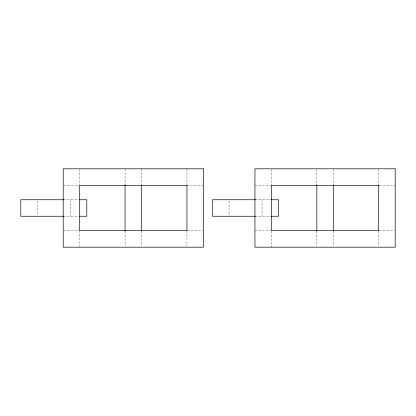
<?xml version="1.0" encoding="UTF-8"?>
<svg xmlns="http://www.w3.org/2000/svg" width="416" height="416" viewBox="0 0 416 416"><rect width="100%" height="100%" fill="white"/><g stroke="black" fill="none" stroke-linecap="round" stroke-linejoin="round"><path stroke-width="0.31" stroke-dasharray="2.08 1.56" d="M63.835 185.312L79.7 185.312M186.95 185.312L203.455 185.312M254.946 185.312L270.811 185.312M379.335 185.312L395.2 185.312M63.778 199.748L79.227 199.748M255.429 199.748L270.972 199.748M63.778 216.252L79.227 216.252M255.575 216.252L271.809 216.252M63.835 230.688L79.066 230.688M187.585 230.688L202.816 230.688M254.946 230.688L270.811 230.688M379.335 230.688L394.566 230.688M378.7 169.447L378.7 184.678M378.7 231.322L378.7 246.553M333.325 169.447L333.325 184.678M333.325 231.322L333.325 246.553M316.826 169.447L316.826 184.678M316.826 231.322L316.826 246.553M271.445 169.447L271.445 185.312M271.445 231.322L271.445 247.187M262.038 199.748L262.038 216.252M229.044 201.022L229.044 216.252M186.95 168.813L186.95 184.678M186.95 230.688L186.95 246.553M141.575 168.813L141.575 184.678M141.575 231.322L141.575 246.553M125.076 168.813L125.076 184.678M125.076 231.322L125.076 246.553M79.7 169.447L79.7 184.678M79.7 230.688L79.7 246.553M70.288 199.748L70.288 216.252M37.294 201.022L37.294 214.978"/><path stroke-width="0.62" d="M63.679 199.748L20.8 199.748L20.8 216.252L63.679 216.252M79.669 199.748L86.788 199.748L86.788 216.252L79.669 216.252M255.429 199.748L212.545 199.748L212.545 216.252L255.429 216.252M271.419 199.748L278.533 199.748L278.533 216.252L271.419 216.252M333.325 185.006L333.325 230.994M316.826 185.006L316.826 230.994M141.575 185.006L141.575 230.994M125.076 185.006L125.076 230.994M203.455 168.813L63.201 168.813L63.201 247.187L203.455 247.187L203.455 168.813M395.2 168.813L254.946 168.813L254.946 247.187L395.2 247.187L395.2 168.813M186.95 185.312L79.7 185.312L79.7 230.688L186.95 230.688L186.95 185.312M378.7 185.312L271.445 185.312L271.445 230.688L378.7 230.688L378.7 185.312"/></g></svg>
